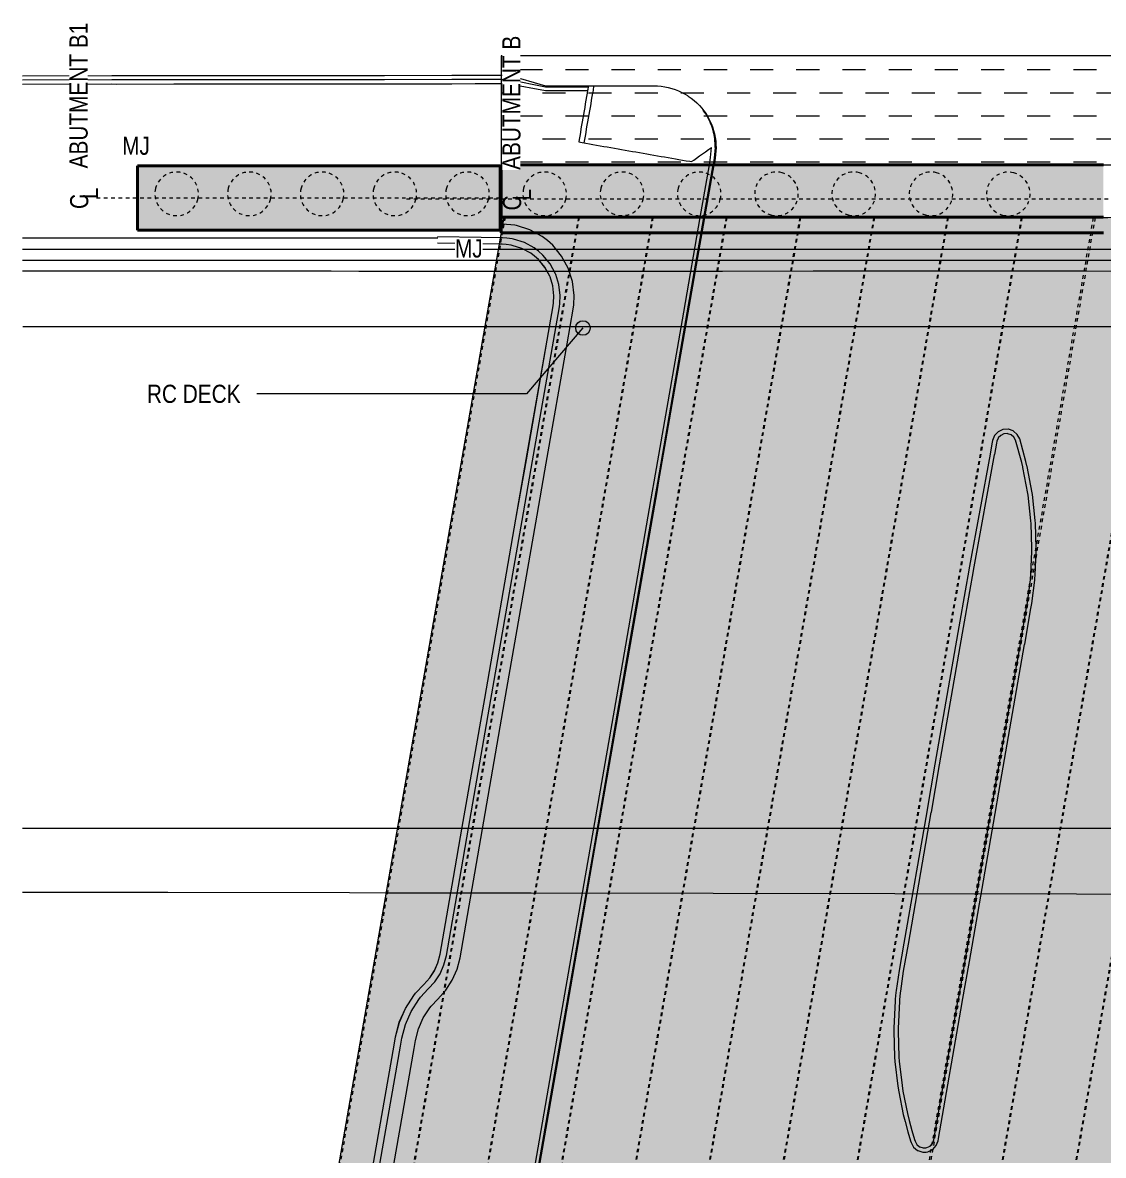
# Model space of a CAD drawing. Header units: metres. Extents: x -1160 to -900, y 3 to 561.
# Drawn here: x -1019.93 to -990.21, y 518.81 to 549.96 of the extents above; entities that cross this region are included whole.
import ezdxf

# ---------------------------------------------------------------- set-up
doc = ezdxf.new("R2010")
doc.units = ezdxf.units.M
for name, pattern in [('Hidden', [0.007144, 0.004763, -0.002381]), ('JacobsDash', [0.0045, 0.003, -0.0015]), ('JacobsGridLine', [0.0145, 0.01, -0.001, 0.0025, -0.001])]:
    doc.linetypes.add(name, pattern=pattern)
for name, color, linetype, lineweight in [('A-ANNO-NOTE', 7, 'Continuous', 9), ('A-DETL', 7, 'Continuous', 13), ('A-DETL-GENF', 7, 'Continuous', 9), ('A-GENM', 7, 'Continuous', 25), ('G-ANNO-TEXT', 7, 'Continuous', 9), ('S-BEAM', 7, 'Continuous', 40), ('S-BEAM-HDLN', 7, 'JacobsDash', 15), ('S-FNDN-HDLN', 7, 'JacobsDash', 15), ('S-GRID', 7, 'Continuous', 9)]:
    doc.layers.add(name, color=color, linetype=linetype, lineweight=lineweight)
doc.styles.add('Arial Narrow', font='ARIALN.TTF', dxfattribs={"height": 0.5})
doc.styles.add('Arial Narrow_1', font='ARIALN.TTF', dxfattribs={"height": 0.0025})

# ---------------------------------------------------------------- blocks, each defined once
blk = doc.blocks.new('T2DPAA-T2D-C3S-RW-M2D-100010_dwg-40802999-DRG-2873033 - CONSTRUCTION SEQUENCE STAGE A5')
at = {"color": 9, "lineweight": 18, "true_color": 0xc3c3c3}
for p, q in [((50.544, -593.485), (50.534, -593.446)), ((52.143, -598.791), (53.606, -598.663)), ((52.149, -598.816), (53.613, -598.688))]:
    blk.add_line(p, q, dxfattribs=at)
at = {"color": 9, "lineweight": 18, "true_color": 0xc3c3c3, "flags": 128}
for points in [[(50.875, -579.739), (51.507, -582.107), (51.543, -582.245), (51.947, -583.756), (52.151, -584.523), (52.592, -586.174), (52.795, -586.938), (52.832, -587.076), (53.44, -589.354), (53.918, -591.147), (54.084, -591.769), (54.327, -592.679)], [(50.991, -579.708), (51.623, -582.076), (51.659, -582.214), (52.063, -583.725), (52.267, -584.492), (52.708, -586.144), (52.911, -586.907), (52.948, -587.045), (53.556, -589.323), (54.034, -591.116), (54.2, -591.738), (54.443, -592.648)], [(51.097, -579.68), (51.729, -582.048), (51.766, -582.186), (52.169, -583.697), (52.373, -584.463), (52.814, -586.115), (53.018, -586.879), (53.054, -587.017), (53.662, -589.295), (54.14, -591.088), (54.306, -591.71), (54.549, -592.62)], [(46.196, -580.983), (47.015, -584.066), (47.092, -584.354), (48.299, -588.899), (48.376, -589.186), (49.542, -593.573)], [(46.486, -580.906), (47.305, -583.989), (47.382, -584.277), (48.589, -588.822), (48.666, -589.109), (49.845, -593.546)], [(46.79, -580.825), (47.457, -583.335), (47.532, -583.618), (48.502, -587.266), (48.741, -588.167), (48.816, -588.45), (49.723, -591.862)], [(45.906, -581.06), (46.355, -582.749), (46.802, -584.431), (46.997, -585.165), (47.639, -587.581), (48.086, -589.263), (48.281, -589.997), (48.923, -592.413), (49.238, -593.6)], [(44.428, -581.453), (45.324, -584.824), (46.608, -589.656), (47.692, -593.735)], [(31.091, -584.997), (31.987, -588.368), (33.271, -593.201), (33.738, -594.956)], [(29.397, -585.447), (30.414, -589.305), (31.69, -594.139), (31.947, -595.112)], [(49.983, -593.534), (49.864, -593.055), (49.575, -591.892)], [(49.985, -593.534), (49.865, -593.054), (49.577, -591.892)], [(50.159, -593.519), (50.034, -593.013), (49.745, -591.85)], [(54.547, -592.605), (54.518, -593.648), (54.582, -593.886), (54.823, -594.792), (54.849, -594.889), (54.875, -594.985), (54.901, -595.082), (54.926, -595.179), (54.952, -595.275), (54.978, -595.372), (55.004, -595.469), (55.029, -595.565), (55.055, -595.662), (55.081, -595.758), (55.107, -595.855), (55.133, -595.952), (55.158, -596.048), (55.184, -596.145), (55.21, -596.242), (55.236, -596.338), (55.261, -596.435), (55.287, -596.531), (55.289, -596.54), (55.311, -596.629), (55.328, -596.727), (55.34, -596.826), (55.346, -596.926), (55.346, -597.026), (55.34, -597.126), (55.329, -597.225), (55.311, -597.324), (55.288, -597.421), (55.268, -597.491), (55.259, -597.517), (55.225, -597.611), (55.185, -597.702), (55.14, -597.791), (55.089, -597.878), (55.034, -597.961), (54.974, -598.041), (54.909, -598.117), (54.863, -598.166), (54.84, -598.189), (54.767, -598.257), (54.689, -598.321), (54.609, -598.38), (54.525, -598.434), (54.438, -598.483), (54.348, -598.527), (54.255, -598.565), (54.161, -598.598), (54.086, -598.62)], [(54.32, -592.666), (54.397, -593.68), (54.461, -593.918), (54.697, -594.803)], [(54.436, -592.635), (54.494, -593.654), (54.557, -593.893), (54.798, -594.794)], [(54.823, -594.792), (54.798, -594.794), (54.724, -594.801), (54.697, -594.803), (54.624, -594.81), (54.524, -594.818), (54.425, -594.827), (54.325, -594.836), (54.226, -594.845), (54.126, -594.853), (54.026, -594.862), (53.927, -594.871), (53.827, -594.879), (53.727, -594.888), (53.628, -594.897), (53.528, -594.906), (53.429, -594.914), (53.329, -594.923), (53.264, -594.929), (53.272, -595.028), (53.277, -595.078), (53.281, -595.128), (53.29, -595.228), (53.299, -595.327), (53.307, -595.427), (53.316, -595.526), (53.325, -595.626), (53.333, -595.726), (53.342, -595.825), (53.351, -595.925), (53.36, -596.024), (53.368, -596.124), (53.377, -596.224), (53.386, -596.323), (53.394, -596.423), (53.403, -596.523), (53.412, -596.622), (53.421, -596.722), (53.429, -596.821), (53.438, -596.921), (53.447, -597.021), (53.456, -597.12), (53.464, -597.22), (53.473, -597.32), (53.482, -597.419), (53.49, -597.519), (53.499, -597.618), (53.508, -597.718), (53.517, -597.818), (53.525, -597.917), (53.534, -598.017), (53.538, -598.067), (53.595, -598.114), (53.671, -598.178), (53.748, -598.242), (53.824, -598.307), (53.901, -598.371), (53.978, -598.435), (54.054, -598.5)], [(54.836, -594.937), (54.762, -594.943), (54.735, -594.946), (54.663, -594.952), (54.563, -594.961), (54.464, -594.969), (54.364, -594.978), (54.264, -594.987), (54.165, -594.995), (54.065, -595.004), (53.965, -595.013), (53.866, -595.022), (53.766, -595.03), (53.667, -595.039), (53.567, -595.048), (53.467, -595.056), (53.368, -595.065), (53.276, -595.073)], [(54.08, -598.596), (54.138, -598.581), (54.195, -598.564), (54.251, -598.544), (54.307, -598.523), (54.362, -598.5), (54.417, -598.474), (54.47, -598.447), (54.522, -598.418), (54.574, -598.387), (54.624, -598.354), (54.673, -598.319), (54.721, -598.283), (54.768, -598.245), (54.813, -598.205), (54.857, -598.164), (54.899, -598.121), (54.94, -598.076), (54.979, -598.03), (55.017, -597.983), (55.053, -597.934)], [(52.117, -598.693), (53.58, -598.565), (53.784, -598.547), (54.054, -598.499)], [(54.08, -598.596), (53.793, -598.647), (53.606, -598.663)], [(54.086, -598.62), (53.795, -598.672), (53.613, -598.688)]]:
    blk.add_lwpolyline(points, dxfattribs=at)
at = {"color": 253, "lineweight": 18, "true_color": 0xa8a8a8, "flags": 128}
for points in [[(23.346, -597.363), (28.001, -596.957), (28.227, -596.937), (28.555, -596.935), (28.879, -596.986), (29.191, -597.088), (29.25, -597.113), (29.483, -597.238), (29.775, -597.389), (30.087, -597.49), (30.411, -597.541), (30.739, -597.539), (32.876, -597.352), (37.857, -596.916), (42.838, -596.481), (44.498, -596.336), (47.819, -596.045), (48.778, -595.962), (48.895, -595.948), (49.154, -595.892), (49.511, -595.751), (49.834, -595.546), (50.112, -595.282), (50.335, -594.97), (50.426, -594.793), (50.494, -594.622), (50.584, -594.249), (50.601, -593.866), (50.598, -593.818), (50.545, -593.487)], [(23.313, -596.983), (27.968, -596.577), (28.194, -596.557), (28.583, -596.555), (28.968, -596.615), (29.338, -596.735), (29.408, -596.766), (29.685, -596.914), (29.922, -597.036), (30.175, -597.119), (30.439, -597.16), (30.706, -597.158), (32.843, -596.972), (34.246, -596.849), (37.824, -596.536), (42.805, -596.101), (44.464, -595.956), (47.786, -595.665), (48.744, -595.581), (48.84, -595.57), (49.049, -595.525), (49.338, -595.411), (49.578, -595.261), (49.599, -595.245), (49.824, -595.032), (50.005, -594.779), (50.078, -594.636), (50.133, -594.497), (50.206, -594.196), (50.22, -593.886), (50.217, -593.847), (50.199, -593.697), (50.174, -593.579), (50.159, -593.519)], [(23.298, -596.811), (27.953, -596.405), (28.179, -596.385), (28.596, -596.382), (29.008, -596.446), (29.405, -596.576), (29.48, -596.608), (29.776, -596.767), (29.988, -596.877), (30.216, -596.951), (30.452, -596.987), (30.691, -596.986), (32.828, -596.799), (34.231, -596.676), (37.809, -596.364), (42.79, -595.928), (44.449, -595.783), (47.771, -595.493), (48.729, -595.409), (48.814, -595.399), (49.002, -595.359), (49.259, -595.257), (49.474, -595.123), (49.493, -595.108), (49.694, -594.918), (49.855, -594.693), (49.92, -594.564), (49.97, -594.441), (50.034, -594.172), (50.047, -593.895), (50.045, -593.86), (50.028, -593.726), (50.006, -593.621), (49.985, -593.534)], [(23.298, -596.809), (27.953, -596.403), (28.178, -596.383), (28.596, -596.38), (29.009, -596.444), (29.406, -596.574), (29.48, -596.606), (29.777, -596.765), (29.989, -596.875), (30.216, -596.949), (30.452, -596.986), (30.691, -596.984), (32.827, -596.797), (34.23, -596.675), (37.808, -596.362), (42.789, -595.926), (44.449, -595.781), (47.77, -595.491), (48.729, -595.407), (48.814, -595.397), (49.001, -595.357), (49.258, -595.255), (49.473, -595.121), (49.492, -595.107), (49.692, -594.917), (49.853, -594.692), (49.919, -594.564), (49.968, -594.44), (50.033, -594.171), (50.045, -593.895), (50.043, -593.86), (50.026, -593.726), (50.004, -593.621), (49.983, -593.534)], [(47.692, -593.735), (47.892, -594.488), (49.177, -599.321), (50.461, -604.153), (51.745, -608.985), (53.029, -613.817), (53.78, -616.644), (54.314, -618.65), (55.514, -623.165)], [(49.238, -593.6), (49.37, -594.096), (49.565, -594.829), (50.207, -597.246), (50.654, -598.928), (50.849, -599.662), (51.492, -602.078), (51.939, -603.76), (52.134, -604.494), (52.776, -606.91), (53.223, -608.592), (53.418, -609.326), (54.06, -611.742), (54.507, -613.425), (54.702, -614.159), (55.258, -616.251), (55.344, -616.575), (55.791, -618.257), (55.986, -618.991), (56.628, -621.407), (57.059, -623.03)], [(49.542, -593.573), (49.584, -593.731), (49.66, -594.018), (50.868, -598.563), (50.944, -598.851), (52.152, -603.395), (52.229, -603.683), (53.436, -608.228), (53.513, -608.515), (54.721, -613.06), (54.797, -613.348), (55.548, -616.174), (56.005, -617.892), (56.081, -618.18), (56.918, -621.33), (57.288, -622.725), (57.356, -622.98), (57.364, -623.003)], [(49.845, -593.546), (49.874, -593.654), (49.95, -593.941), (51.158, -598.486), (51.234, -598.774), (52.442, -603.318), (52.518, -603.606), (53.726, -608.151), (53.803, -608.438), (55.011, -612.983), (55.087, -613.27), (55.838, -616.097), (56.295, -617.815), (56.371, -618.103), (57.208, -621.253), (57.578, -622.648), (57.646, -622.903), (57.67, -622.976)], [(33.738, -594.956), (34.555, -598.033), (35.84, -602.865), (37.124, -607.697), (38.408, -612.53), (39.692, -617.362), (40.443, -620.188), (40.977, -622.194), (41.559, -624.386)], [(31.947, -595.112), (32.966, -598.974), (34.241, -603.809), (35.517, -608.643), (36.793, -613.478), (38.068, -618.312), (39.344, -623.147), (39.713, -624.547)], [(16.292, -601.827), (19.599, -601.538), (24.58, -601.102), (29.561, -600.666), (34.542, -600.231), (39.523, -599.795), (44.504, -599.359), (44.76, -599.337), (48.687, -598.993), (49.484, -598.923), (52.117, -598.693)], [(16.318, -601.925), (19.607, -601.638), (24.588, -601.202), (29.569, -600.766), (34.55, -600.33), (39.531, -599.894), (44.512, -599.459), (44.769, -599.436), (48.696, -599.093), (49.493, -599.023), (52.143, -598.791)], [(16.324, -601.95), (19.61, -601.663), (24.591, -601.227), (29.571, -600.791), (34.552, -600.355), (39.533, -599.919), (44.514, -599.484), (44.771, -599.461), (48.698, -599.118), (49.495, -599.048), (52.149, -598.816)], [(29.254, -611.541), (29.307, -611.537), (29.314, -611.536), (33.103, -611.205), (33.11, -611.204), (34.235, -611.106), (38.084, -610.769), (39.216, -610.67), (43.058, -610.334), (43.065, -610.333), (43.067, -610.333), (44.056, -610.247), (44.195, -610.233), (44.836, -610.147), (44.903, -610.136), (44.951, -610.127), (44.98, -610.122), (45.605, -609.986), (45.696, -609.963), (46.36, -609.764), (46.426, -609.741), (47.094, -609.483), (47.137, -609.464), (47.803, -609.144), (47.824, -609.133), (47.93, -609.077), (48.484, -608.75), (48.587, -608.655), (48.589, -608.651), (48.649, -608.528), (48.651, -608.52), (48.661, -608.382), (48.66, -608.376), (48.617, -608.243), (48.615, -608.238), (48.524, -608.129), (48.522, -608.127), (48.396, -608.059), (48.395, -608.058), (48.255, -608.041), (48.203, -608.045), (47.884, -608.067), (47.875, -608.068), (44.753, -608.315), (44.748, -608.315), (44.477, -608.339), (44.221, -608.361), (42.902, -608.476), (39.24, -608.797), (37.928, -608.912), (37.921, -608.912), (37.914, -608.913), (34.259, -609.233), (33.501, -609.299), (32.948, -609.363), (32.899, -609.37), (32.709, -609.401), (32.67, -609.407), (31.928, -609.566), (31.851, -609.585), (31.163, -609.793), (31.051, -609.832), (30.419, -610.082), (30.274, -610.146), (29.7, -610.43), (29.527, -610.525), (29.279, -610.668), (29.055, -610.807), (29.012, -610.834), (28.907, -610.935), (28.849, -611.059), (28.847, -611.067), (28.839, -611.212), (28.866, -611.307), (28.886, -611.349), (28.981, -611.459), (29.11, -611.527), (29.254, -611.541)], [(29.244, -611.422), (29.297, -611.417), (29.303, -611.417), (33.092, -611.085), (33.1, -611.085), (34.225, -610.986), (38.073, -610.649), (39.206, -610.55), (43.047, -610.214), (43.054, -610.214), (43.057, -610.213), (44.046, -610.127), (44.183, -610.114), (44.816, -610.029), (44.882, -610.017), (44.929, -610.009), (44.958, -610.004), (45.576, -609.869), (45.665, -609.847), (46.321, -609.65), (46.387, -609.628), (47.047, -609.373), (47.089, -609.354), (47.748, -609.038), (47.768, -609.027), (47.872, -608.971), (48.42, -608.649), (48.491, -608.583), (48.492, -608.581), (48.533, -608.496), (48.535, -608.491), (48.541, -608.396), (48.541, -608.391), (48.511, -608.299), (48.51, -608.297), (48.447, -608.222), (48.446, -608.22), (48.359, -608.173), (48.358, -608.173), (48.262, -608.161), (48.211, -608.164), (47.892, -608.187), (47.884, -608.188), (44.763, -608.434), (44.759, -608.435), (44.488, -608.458), (44.232, -608.481), (42.913, -608.596), (39.251, -608.916), (37.939, -609.031), (37.932, -609.032), (37.925, -609.032), (34.27, -609.352), (33.511, -609.418), (32.965, -609.482), (32.916, -609.489), (32.729, -609.519), (32.691, -609.525), (31.958, -609.682), (31.882, -609.702), (31.202, -609.907), (31.091, -609.945), (30.467, -610.192), (30.324, -610.255), (29.757, -610.536), (29.586, -610.629), (29.341, -610.771), (29.119, -610.908), (29.077, -610.935), (29.005, -611.004), (28.964, -611.09), (28.963, -611.095), (28.958, -611.195), (28.976, -611.261), (28.991, -611.289), (29.056, -611.365), (29.144, -611.412), (29.244, -611.422)]]:
    blk.add_lwpolyline(points, dxfattribs=at)
blk = doc.blocks.new('T2DPAA-T2D-PWC-RW-M2D-100010_RoadDesign_rvt-2-DRG-2873033 - CONSTRUCTION SEQUENCE STAGE A5')
at = {"color": 254, "lineweight": 18, "true_color": 0xe3e3e3, "rotation": 75.11694444444437}
blk.add_blockref('T2DPAA-T2D-C3S-RW-M2D-100010_dwg-40802999-DRG-2873033 - CONSTRUCTION SEQUENCE STAGE A5', (-1722.337, 648.01), dxfattribs=at)
blk = doc.blocks.new('06_SFR_GCT_Girder_SuperT_BR08Edge_CS - Super T - 1815-6270606-DRG-2873033 - CONSTRUCTION SEQUENCE STAGE A5')
at = {"layer": 'S-BEAM', "color": 8, "linetype": 'Hidden', "lineweight": 9, "true_color": 0x808080}
for p, q in [((-1113.445, 544.59), (-1119.617, 509.162)), ((-1111.436, 544.588), (-1117.608, 509.16)), ((-1112.441, 544.589), (-1113.445, 544.59)), ((-1111.436, 544.589), (-1112.441, 544.589)), ((-1118.614, 509.161), (-1119.617, 509.162)), ((-1117.608, 509.16), (-1118.614, 509.161))]:
    blk.add_line(p, q, dxfattribs=at)
blk = doc.blocks.new('06_SFR_GCT_Girder_SuperT_BR08Edge_CS - Super T - 1815-6270390-DRG-2873033 - CONSTRUCTION SEQUENCE STAGE A5')
at = {"layer": 'S-BEAM', "color": 8, "linetype": 'Hidden', "lineweight": 9, "true_color": 0x808080}
for p, q in [((-1115.475, 544.592), (-1121.647, 509.164)), ((-1113.466, 544.59), (-1119.638, 509.162)), ((-1114.471, 544.591), (-1115.475, 544.592)), ((-1113.466, 544.591), (-1114.471, 544.591)), ((-1120.646, 509.163), (-1121.647, 509.164)), ((-1119.638, 509.162), (-1120.646, 509.163))]:
    blk.add_line(p, q, dxfattribs=at)
blk = doc.blocks.new('06_SFR_GCT_Girder_SuperT_BR08Edge_CS - Super T - 1815-6270051-DRG-2873033 - CONSTRUCTION SEQUENCE STAGE A5')
at = {"layer": 'S-BEAM', "color": 8, "linetype": 'Hidden', "lineweight": 9, "true_color": 0x808080}
for p, q in [((-1117.505, 544.594), (-1123.677, 509.166)), ((-1115.495, 544.592), (-1121.668, 509.164)), ((-1116.501, 544.593), (-1117.505, 544.594)), ((-1115.495, 544.593), (-1116.501, 544.593)), ((-1122.676, 509.165), (-1123.677, 509.166)), ((-1121.668, 509.164), (-1122.676, 509.165))]:
    blk.add_line(p, q, dxfattribs=at)
blk = doc.blocks.new('06_SFR_GCT_Girder_SuperT_BR08Edge_CS - Super T - 1815-6269499-DRG-2873033 - CONSTRUCTION SEQUENCE STAGE A5')
at = {"layer": 'S-BEAM', "color": 8, "linetype": 'Hidden', "lineweight": 9, "true_color": 0x808080}
for p, q in [((-1121.493, 544.598), (-1127.665, 509.17)), ((-1119.484, 544.596), (-1125.656, 509.168)), ((-1120.486, 544.597), (-1121.493, 544.598)), ((-1119.484, 544.596), (-1120.486, 544.597)), ((-1126.659, 509.169), (-1127.665, 509.17)), ((-1125.656, 509.168), (-1126.659, 509.169))]:
    blk.add_line(p, q, dxfattribs=at)
blk = doc.blocks.new('06_SFR_GCT_Girder_SuperT_BR08Edge_CS - Super T - 1815-6268857-DRG-2873033 - CONSTRUCTION SEQUENCE STAGE A5')
at = {"layer": 'S-BEAM', "color": 8, "linetype": 'Hidden', "lineweight": 9, "true_color": 0x808080}
for p, q in [((-1123.523, 544.6), (-1129.695, 509.172)), ((-1121.514, 544.598), (-1127.686, 509.17)), ((-1122.516, 544.599), (-1123.523, 544.6)), ((-1121.514, 544.598), (-1122.516, 544.599)), ((-1128.688, 509.171), (-1129.695, 509.172)), ((-1127.686, 509.17), (-1128.688, 509.171))]:
    blk.add_line(p, q, dxfattribs=at)
blk = doc.blocks.new('06_SFR_GCT_Girder_SuperT_BR08Edge_CS - Super T - 1815-6267993-DRG-2873033 - CONSTRUCTION SEQUENCE STAGE A5')
at = {"layer": 'S-BEAM', "color": 8, "linetype": 'Hidden', "lineweight": 9, "true_color": 0x808080}
for p, q in [((-1125.553, 544.602), (-1131.725, 509.174)), ((-1123.543, 544.6), (-1129.716, 509.172)), ((-1124.546, 544.601), (-1125.553, 544.602)), ((-1123.543, 544.6), (-1124.546, 544.601)), ((-1130.714, 509.173), (-1131.725, 509.174)), ((-1129.716, 509.172), (-1130.714, 509.173))]:
    blk.add_line(p, q, dxfattribs=at)
blk = doc.blocks.new('06_SFR_GCT_Girder_SuperT_BR08Edge_CS - Super T - 1815-6267463-DRG-2873033 - CONSTRUCTION SEQUENCE STAGE A5')
at = {"layer": 'S-BEAM', "color": 8, "linetype": 'Hidden', "lineweight": 9, "true_color": 0x808080}
for p, q in [((-1127.582, 544.604), (-1133.755, 509.176)), ((-1126.576, 544.603), (-1127.582, 544.604)), ((-1125.573, 544.602), (-1131.745, 509.174)), ((-1125.573, 544.602), (-1126.576, 544.603)), ((-1132.748, 509.175), (-1133.755, 509.176)), ((-1131.745, 509.173), (-1132.748, 509.175))]:
    blk.add_line(p, q, dxfattribs=at)
blk = doc.blocks.new('06_SFR_GCT_Girder_SuperT_BR08Edge_CS - Super T - 1815-6267083-DRG-2873033 - CONSTRUCTION SEQUENCE STAGE A5')
at = {"layer": 'S-BEAM', "color": 8, "linetype": 'Hidden', "lineweight": 9, "true_color": 0x808080}
for p, q in [((-1129.612, 544.606), (-1135.784, 509.178)), ((-1127.603, 544.604), (-1133.775, 509.176)), ((-1128.606, 544.605), (-1129.612, 544.606)), ((-1127.603, 544.604), (-1128.606, 544.605)), ((-1134.773, 509.176), (-1135.784, 509.178)), ((-1133.775, 509.175), (-1134.773, 509.176))]:
    blk.add_line(p, q, dxfattribs=at)
blk = doc.blocks.new('06_SFR_GCT_Girder_SuperT_BR08Edge_CS - Super T - 1815-6266581-DRG-2873033 - CONSTRUCTION SEQUENCE STAGE A5')
at = {"layer": 'S-BEAM', "color": 8, "linetype": 'Hidden', "lineweight": 9, "true_color": 0x808080}
for p, q in [((-1131.642, 544.608), (-1137.814, 509.179)), ((-1129.633, 544.605), (-1135.805, 509.177)), ((-1129.633, 544.605), (-1131.642, 544.608)), ((-1135.805, 509.177), (-1137.814, 509.179))]:
    blk.add_line(p, q, dxfattribs=at)
blk = doc.blocks.new('06_SFR_GCT_Girder_SuperT_BR08Edge_CS - Super T - 1815-6266069-DRG-2873033 - CONSTRUCTION SEQUENCE STAGE A5')
at = {"layer": 'S-BEAM', "color": 8, "linetype": 'Hidden', "lineweight": 9, "true_color": 0x808080}
for p, q in [((-1133.672, 544.607), (-1139.844, 509.181)), ((-1131.663, 544.605), (-1137.835, 509.179)), ((-1131.663, 544.605), (-1133.672, 544.607)), ((-1139.844, 509.181), (-1139.844, 509.179)), ((-1137.835, 509.177), (-1139.844, 509.179)), ((-1137.835, 509.179), (-1137.835, 509.177))]:
    blk.add_line(p, q, dxfattribs=at)
blk = doc.blocks.new('06_SFR_GCT_Girder_SuperT_BR08Edge_CS - Super T - 1815-6266048-DRG-2873033 - CONSTRUCTION SEQUENCE STAGE A5')
at = {"layer": 'S-BEAM', "color": 8, "linetype": 'Hidden', "lineweight": 9, "true_color": 0x808080}
for p, q in [((-1135.712, 544.609), (-1141.884, 509.183)), ((-1133.693, 544.606), (-1139.865, 509.181)), ((-1133.693, 544.606), (-1135.712, 544.609)), ((-1141.884, 509.183), (-1141.884, 509.181)), ((-1139.865, 509.178), (-1141.884, 509.181)), ((-1139.865, 509.181), (-1139.865, 509.178))]:
    blk.add_line(p, q, dxfattribs=at)
blk = doc.blocks.new('06_SFR_GCT_Girder_SuperT_BR08Edge_CS - Super T - 1815-6269797-DRG-2873033 - CONSTRUCTION SEQUENCE STAGE A5')
at = {"layer": 'S-BEAM', "color": 8, "linetype": 'Hidden', "lineweight": 9, "true_color": 0x808080}
for p, q in [((-1119.534, 544.596), (-1125.707, 509.168)), ((-1117.525, 544.594), (-1123.697, 509.166)), ((-1118.531, 544.595), (-1119.534, 544.596)), ((-1117.525, 544.594), (-1118.531, 544.595)), ((-1124.706, 509.167), (-1125.707, 509.168)), ((-1123.697, 509.166), (-1124.706, 509.167))]:
    blk.add_line(p, q, dxfattribs=at)
blk = doc.blocks.new('20_SFR_WSC_ShotcreteWall_Flat_Datum - FlatWall_PileSize_1200-9242313-DRG-2873033 - CONSTRUCTION SEQUENCE STAGE A5')
at = {"layer": 'A-GENM', "true_color": 0x285a32}
blk.add_hatch(color=109, dxfattribs=at).paths.add_polyline_path([(2.614, -1.2), (2.616, -1.2), (2.614, -1.198)])
blk = doc.blocks.new('01_SFO_FRP_Pile_CastInPlace_CS_BR08 - CAST-IN-PLACE PILE - 1200-8661432-DRG-2873033 - CONSTRUCTION SEQUENCE STAGE A5')
at = {"layer": 'S-FNDN-HDLN'}
for start, end in [(90, 270), (270, 90)]:
    blk.add_arc((0, 0), 0.6, start, end, dxfattribs=at)
blk = doc.blocks.new('01_SFO_FRP_Pile_CastInPlace_CS_BR08 - CAST-IN-PLACE PILE - 1200-9305895-DRG-2873033 - CONSTRUCTION SEQUENCE STAGE A5')
at = {"layer": 'S-FNDN-HDLN'}
for start, end in [(90, 270), (270, 90)]:
    blk.add_arc((0, 0), 0.6, start, end, dxfattribs=at)
blk = doc.blocks.new('01_SFO_FRP_Pile_CastInPlace_CS_BR08 - CAST-IN-PLACE PILE - 1200-8661394-DRG-2873033 - CONSTRUCTION SEQUENCE STAGE A5')
at = {"layer": 'S-FNDN-HDLN'}
for start, end in [(90, 270), (270, 90)]:
    blk.add_arc((0, 0), 0.6, start, end, dxfattribs=at)
blk = doc.blocks.new('03_SFR_ACS_Abutment_BR08_Retaining wall CS - ABUTMENT EAST_BR8_1-7988247-DRG-2873033 - CONSTRUCTION SEQUENCE STAGE A5')
at = {"layer": 'S-BEAM', "linetype": 'JacobsDash', "lineweight": 15, "true_color": 0xc0c0c0}
blk.add_hatch(color=9, dxfattribs=at).paths.add_polyline_path([(-1145.823, 544.254), (-1135.842, 544.254), (-1135.842, 546.029), (-1145.823, 546.029), (-1145.823, 544.309)])
at = {"layer": 'S-BEAM'}
for p, q in [((-1135.842, 546.029), (-1145.823, 546.029)), ((-1145.823, 546.029), (-1145.823, 544.254)), ((-1135.842, 544.254), (-1135.842, 546.029)), ((-1145.823, 544.254), (-1135.842, 544.254))]:
    blk.add_line(p, q, dxfattribs=at)
at = {"layer": 'S-BEAM-HDLN'}
blk.add_line((-1135.842, 546.029), (-1135.842, 544.254), dxfattribs=at)
blk = doc.blocks.new('01_SFO_FRP_Pile_CastInPlace_CS_BR08 - CAST-IN-PLACE PILE - 1200-8641665-DRG-2873033 - CONSTRUCTION SEQUENCE STAGE A5')
at = {"layer": 'S-FNDN-HDLN'}
for start, end in [(90, 270), (270, 90)]:
    blk.add_arc((0, 0), 0.6, start, end, dxfattribs=at)
blk = doc.blocks.new('01_SFO_FRP_Pile_CastInPlace_CS_BR08 - CAST-IN-PLACE PILE - 1200-8641633-DRG-2873033 - CONSTRUCTION SEQUENCE STAGE A5')
at = {"layer": 'S-FNDN-HDLN'}
for start, end in [(90, 270), (270, 90)]:
    blk.add_arc((0, 0), 0.6, start, end, dxfattribs=at)
blk = doc.blocks.new('01_SFO_FRP_Pile_CastInPlace_CS_BR08 - CAST-IN-PLACE PILE - 1200-8641593-DRG-2873033 - CONSTRUCTION SEQUENCE STAGE A5')
at = {"layer": 'S-FNDN-HDLN'}
for start, end in [(90, 270), (270, 90)]:
    blk.add_arc((0, 0), 0.6, start, end, dxfattribs=at)
blk = doc.blocks.new('01_SFO_FRP_Pile_CastInPlace_CS_BR08 - CAST-IN-PLACE PILE - 1200-8641556-DRG-2873033 - CONSTRUCTION SEQUENCE STAGE A5')
at = {"layer": 'S-FNDN-HDLN'}
for start, end in [(90, 270), (270, 90)]:
    blk.add_arc((0, 0), 0.6, start, end, dxfattribs=at)
blk = doc.blocks.new('01_SFO_FRP_Pile_CastInPlace_CS_BR08 - CAST-IN-PLACE PILE - 1200-8641505-DRG-2873033 - CONSTRUCTION SEQUENCE STAGE A5')
at = {"layer": 'S-FNDN-HDLN'}
for start, end in [(90, 270), (270, 90)]:
    blk.add_arc((0, 0), 0.6, start, end, dxfattribs=at)
blk = doc.blocks.new('CS_Annot_Centreline Symbol1 - CS_Annot_Centreline Symbol-7988197-DRG-2873033 - CONSTRUCTION SEQUENCE STAGE A5')
at = {"layer": 'A-ANNO-NOTE', "char_height": 0.0025, "attachment_point": 1, "rotation": 180, "style": 'Arial Narrow_1'}
for s, insert, width in [('L', (0.00115, -0.00329), 0.0019241), ('C  ', (0.00252, -0.00463), 0.0044093)]:
    blk.add_mtext(s, dxfattribs=dict(at, insert=insert, width=width))

msp = doc.modelspace()

# ---------------------------------------------------------------- hatches: boundary and pattern name
at = {"layer": 'A-DETL-GENF'}
h = msp.add_hatch(dxfattribs=at)
h.set_pattern_fill('FP_1', color=256, style=0, pattern_type=2)
h.set_pattern_definition([(0, (-1244.3979, -694.024), (0.635, 0.635), [0.635, -0.635])])
h.paths.add_polyline_path([(-990.208, 546.053), (-975.993, 546.053), (-976, 549.053), (-1006.775, 549.053), (-1006.775, 546.054), (-990.208, 546.054)])
at = {"layer": 'A-DETL-GENF', "true_color": 0x808080, "transparency": 33554532}
h = msp.add_hatch(color=8, dxfattribs=at)
h.paths.add_polyline_path([(-996.369, 509.579), (-996.37, 509.579), (-1012.798, 509.61), (-1012.873, 509.183), (-996.37, 509.168)])
h.paths.add_polyline_path([(-982.426, 509.154), (-982.356, 509.553), (-996.369, 509.579), (-996.369, 509.168), (-982.974, 509.155)])
h.paths.add_polyline_path([(-1006.775, 544.184), (-990.208, 544.184), (-990.209, 544.596), (-1006.7, 544.611), (-1006.753, 544.309)])
h.paths.add_polyline_path([(-990.207, 544.184), (-976.323, 544.184), (-976.253, 544.583), (-990.207, 544.596), (-990.207, 544.309)])
msp.add_hatch(color=8, dxfattribs=at).paths.add_polyline_path([(-982.356, 509.553), (-976.323, 544.184), (-990.207, 544.184), (-990.208, 544.184), (-1006.775, 544.184), (-1012.798, 509.61), (-982.356, 509.553)])
at = {"layer": 'A-GENM', "lineweight": 5, "true_color": 0x285a32}
msp.add_hatch(color=109, dxfattribs=at).paths.add_polyline_path([(-1016.776, 544.654), (-1016.776, 544.654), (-1016.776, 544.912)])
at = {"layer": 'G-ANNO-TEXT'}
h = msp.add_hatch(color=256, dxfattribs=at)
edge = h.paths.add_edge_path()
edge.add_arc((-1004.521, 541.565), 0.2, 0, 360)
at = {"layer": 'S-BEAM', "true_color": 0xc0c0c0}
msp.add_hatch(color=9, dxfattribs=at).paths.add_polyline_path([(-1006.775, 544.614), (-993.577, 544.614), (-993.577, 546.054), (-1006.775, 546.054), (-1006.775, 545.773)])
at = {"layer": 'S-BEAM', "lineweight": 5, "true_color": 0xc0c0c0}
for points in [[(-993.577, 544.614), (-990.208, 544.614), (-990.208, 546.054), (-993.577, 546.054), (-993.577, 545.773)], [(-1006.775, 544.184), (-1006.775, 544.184), (-1006.7, 544.612), (-993.577, 544.599), (-993.578, 544.614), (-1006.775, 544.612), (-1006.775, 544.309)], [(-990.208, 544.596), (-990.209, 544.614), (-993.577, 544.612), (-993.577, 544.599), (-990.208, 544.596)]]:
    msp.add_hatch(color=9, dxfattribs=at).paths.add_polyline_path(points)

# ---------------------------------------------------------------- linework, layer by layer
at = {"layer": 'A-DETL', "lineweight": 15}
for p, q in [((-976, 549.053), (-1006.775, 549.053)), ((-1006.775, 549.053), (-1006.775, 546.053)), ((-1006.775, 546.053), (-975.993, 546.053))]:
    msp.add_line(p, q, dxfattribs=at)
at = {"layer": 'A-DETL', "lineweight": 18}
for p, q in [((-1006.7, 544.612), (-1012.873, 509.183)), ((-976.253, 544.583), (-1006.7, 544.612))]:
    msp.add_line(p, q, dxfattribs=at)
at = {"layer": 'A-GENM'}
msp.add_line((-1016.776, 544.886), (-1016.776, 544.654), dxfattribs=at)
at = {"layer": 'G-ANNO-TEXT'}
for p, q in [((-1004.521, 541.565), (-1006.07, 539.754)), ((-1006.743, 539.754), (-1013.487, 539.754)), ((-1006.07, 539.754), (-1006.743, 539.754))]:
    msp.add_line(p, q, dxfattribs=at)
msp.add_circle((-1004.521, 541.565), 0.2, dxfattribs=at)
at = {"layer": 'S-BEAM'}
for p, q in [((-1006.775, 546.054), (-1006.775, 544.614)), ((-993.577, 546.054), (-1006.775, 546.054)), ((-993.577, 546.054), (-990.208, 546.054)), ((-1006.775, 544.614), (-993.577, 544.614)), ((-1006.775, 544.614), (-1006.775, 544.184)), ((-990.208, 544.614), (-993.577, 544.614))]:
    msp.add_line(p, q, dxfattribs=at)
at = {"layer": 'S-BEAM', "color": 250, "true_color": 0x323232}
for p, q in [((-993.578, 544.184), (-1006.775, 544.184)), ((-993.577, 544.184), (-993.578, 544.184)), ((-993.577, 544.184), (-990.209, 544.184)), ((-990.209, 544.184), (-990.208, 544.184))]:
    msp.add_line(p, q, dxfattribs=at)
at = {"layer": 'S-FNDN-HDLN'}
for centre, start, end in [((-1001.323, 545.254), 345.1169, 165.1169), ((-999.198, 545.254), 75.1169, 255.1169), ((-997.073, 545.254), 75.1169, 255.1169), ((-994.948, 545.254), 75.1169, 255.1169), ((-999.198, 545.254), 255.1169, 75.1169), ((-997.073, 545.254), 255.1169, 75.1169), ((-994.948, 545.254), 255.1169, 75.1169), ((-1001.323, 545.254), 165.1169, 345.1169)]:
    msp.add_arc(centre, 0.6, start, end, dxfattribs=at)
at = {"layer": 'S-GRID', "linetype": 'JacobsGridLine', "lineweight": 18}
for p, q in [((-1017.898, 545.141), (-1006.794, 545.141)), ((-1009.376, 545.118), (-975.145, 545.118))]:
    msp.add_line(p, q, dxfattribs=at)

# ---------------------------------------------------------------- block references
at = {"lineweight": 5}
msp.add_blockref('T2DPAA-T2D-PWC-RW-M2D-100010_RoadDesign_rvt-2-DRG-2873033 - CONSTRUCTION SEQUENCE STAGE A5', (129.047, 0), dxfattribs=at)
at = {"layer": 'A-ANNO-NOTE', "xscale": 200, "yscale": 200, "zscale": 200, "rotation": 269.9999999999306}
for p in [(-1017.702, 545.341), (-1005.796, 545.301)]:
    msp.add_blockref('CS_Annot_Centreline Symbol1 - CS_Annot_Centreline Symbol-7988197-DRG-2873033 - CONSTRUCTION SEQUENCE STAGE A5', p, dxfattribs=at)
at = {"layer": 'A-GENM', "rotation": 0.02395779607190437}
msp.add_blockref('20_SFR_WSC_ShotcreteWall_Flat_Datum - FlatWall_PileSize_1200-9242313-DRG-2873033 - CONSTRUCTION SEQUENCE STAGE A5', (-992.823, 545.852), dxfattribs=at)
at = {"layer": 'S-BEAM', "color": 8, "linetype": 'Hidden', "lineweight": 9, "true_color": 0x808080}
for name in ['06_SFR_GCT_Girder_SuperT_BR08Edge_CS - Super T - 1815-6266048-DRG-2873033 - CONSTRUCTION SEQUENCE STAGE A5', '06_SFR_GCT_Girder_SuperT_BR08Edge_CS - Super T - 1815-6266069-DRG-2873033 - CONSTRUCTION SEQUENCE STAGE A5', '06_SFR_GCT_Girder_SuperT_BR08Edge_CS - Super T - 1815-6266581-DRG-2873033 - CONSTRUCTION SEQUENCE STAGE A5', '06_SFR_GCT_Girder_SuperT_BR08Edge_CS - Super T - 1815-6267083-DRG-2873033 - CONSTRUCTION SEQUENCE STAGE A5', '06_SFR_GCT_Girder_SuperT_BR08Edge_CS - Super T - 1815-6267463-DRG-2873033 - CONSTRUCTION SEQUENCE STAGE A5', '06_SFR_GCT_Girder_SuperT_BR08Edge_CS - Super T - 1815-6267993-DRG-2873033 - CONSTRUCTION SEQUENCE STAGE A5', '06_SFR_GCT_Girder_SuperT_BR08Edge_CS - Super T - 1815-6268857-DRG-2873033 - CONSTRUCTION SEQUENCE STAGE A5', '06_SFR_GCT_Girder_SuperT_BR08Edge_CS - Super T - 1815-6269499-DRG-2873033 - CONSTRUCTION SEQUENCE STAGE A5', '06_SFR_GCT_Girder_SuperT_BR08Edge_CS - Super T - 1815-6269797-DRG-2873033 - CONSTRUCTION SEQUENCE STAGE A5', '06_SFR_GCT_Girder_SuperT_BR08Edge_CS - Super T - 1815-6270051-DRG-2873033 - CONSTRUCTION SEQUENCE STAGE A5', '06_SFR_GCT_Girder_SuperT_BR08Edge_CS - Super T - 1815-6270390-DRG-2873033 - CONSTRUCTION SEQUENCE STAGE A5', '06_SFR_GCT_Girder_SuperT_BR08Edge_CS - Super T - 1815-6270606-DRG-2873033 - CONSTRUCTION SEQUENCE STAGE A5']:
    msp.add_blockref(name, (129.047, 0), dxfattribs=at)
at = {"layer": 'S-BEAM-HDLN'}
msp.add_blockref('03_SFR_ACS_Abutment_BR08_Retaining wall CS - ABUTMENT EAST_BR8_1-7988247-DRG-2873033 - CONSTRUCTION SEQUENCE STAGE A5', (129.047, 0), dxfattribs=at)
at = {"layer": 'S-FNDN-HDLN'}
for name, p, rotation in [('01_SFO_FRP_Pile_CastInPlace_CS_BR08 - CAST-IN-PLACE PILE - 1200-8641505-DRG-2873033 - CONSTRUCTION SEQUENCE STAGE A5', (-1015.696, 545.254), 75.11694444444437), ('01_SFO_FRP_Pile_CastInPlace_CS_BR08 - CAST-IN-PLACE PILE - 1200-8641556-DRG-2873033 - CONSTRUCTION SEQUENCE STAGE A5', (-1013.696, 545.254), 75.11694444444437), ('01_SFO_FRP_Pile_CastInPlace_CS_BR08 - CAST-IN-PLACE PILE - 1200-8641593-DRG-2873033 - CONSTRUCTION SEQUENCE STAGE A5', (-1011.696, 545.254), 75.11694444444437), ('01_SFO_FRP_Pile_CastInPlace_CS_BR08 - CAST-IN-PLACE PILE - 1200-8641633-DRG-2873033 - CONSTRUCTION SEQUENCE STAGE A5', (-1009.696, 545.254), 75.11694444444437), ('01_SFO_FRP_Pile_CastInPlace_CS_BR08 - CAST-IN-PLACE PILE - 1200-8641665-DRG-2873033 - CONSTRUCTION SEQUENCE STAGE A5', (-1007.696, 545.254), 75.11694444444437), ('01_SFO_FRP_Pile_CastInPlace_CS_BR08 - CAST-IN-PLACE PILE - 1200-8661432-DRG-2873033 - CONSTRUCTION SEQUENCE STAGE A5', (-1005.573, 545.254), 75.11694444444356), ('01_SFO_FRP_Pile_CastInPlace_CS_BR08 - CAST-IN-PLACE PILE - 1200-8661394-DRG-2873033 - CONSTRUCTION SEQUENCE STAGE A5', (-1003.448, 545.255), 75.11694444444356), ('01_SFO_FRP_Pile_CastInPlace_CS_BR08 - CAST-IN-PLACE PILE - 1200-9305895-DRG-2873033 - CONSTRUCTION SEQUENCE STAGE A5', (-992.824, 545.252), 165.1169444444439)]:
    msp.add_blockref(name, p, dxfattribs=dict(at, rotation=rotation))

# ---------------------------------------------------------------- next in the draw order: texts
at = {"layer": 'A-ANNO-NOTE', "char_height": 0.5, "attachment_point": 1, "rotation": 90, "style": 'Arial Narrow', "bg_fill": 3, "box_fill_scale": 1, "bg_fill_color": 256, "bg_fill_true_color": 13158600, "bg_fill_transparency": 0}
for s, insert in [('ABUTMENT B1', (-1018.645, 545.954)), ('ABUTMENT B', (-1006.74, 545.914))]:
    msp.add_mtext(s, dxfattribs=dict(at, insert=insert))
at = {"layer": 'G-ANNO-TEXT', "char_height": 0.5, "attachment_point": 1, "style": 'Arial Narrow', "bg_fill": 3, "box_fill_scale": 1, "bg_fill_color": 256, "bg_fill_true_color": 13158600, "bg_fill_transparency": 0}
for s, insert in [('MJ', (-1017.196, 546.828)), ('MJ', (-1008.042, 544.003)), ('RC DECK ', (-1016.515, 540.004))]:
    msp.add_mtext(s, dxfattribs=dict(at, insert=insert))

doc.saveas('drawing.dxf')
